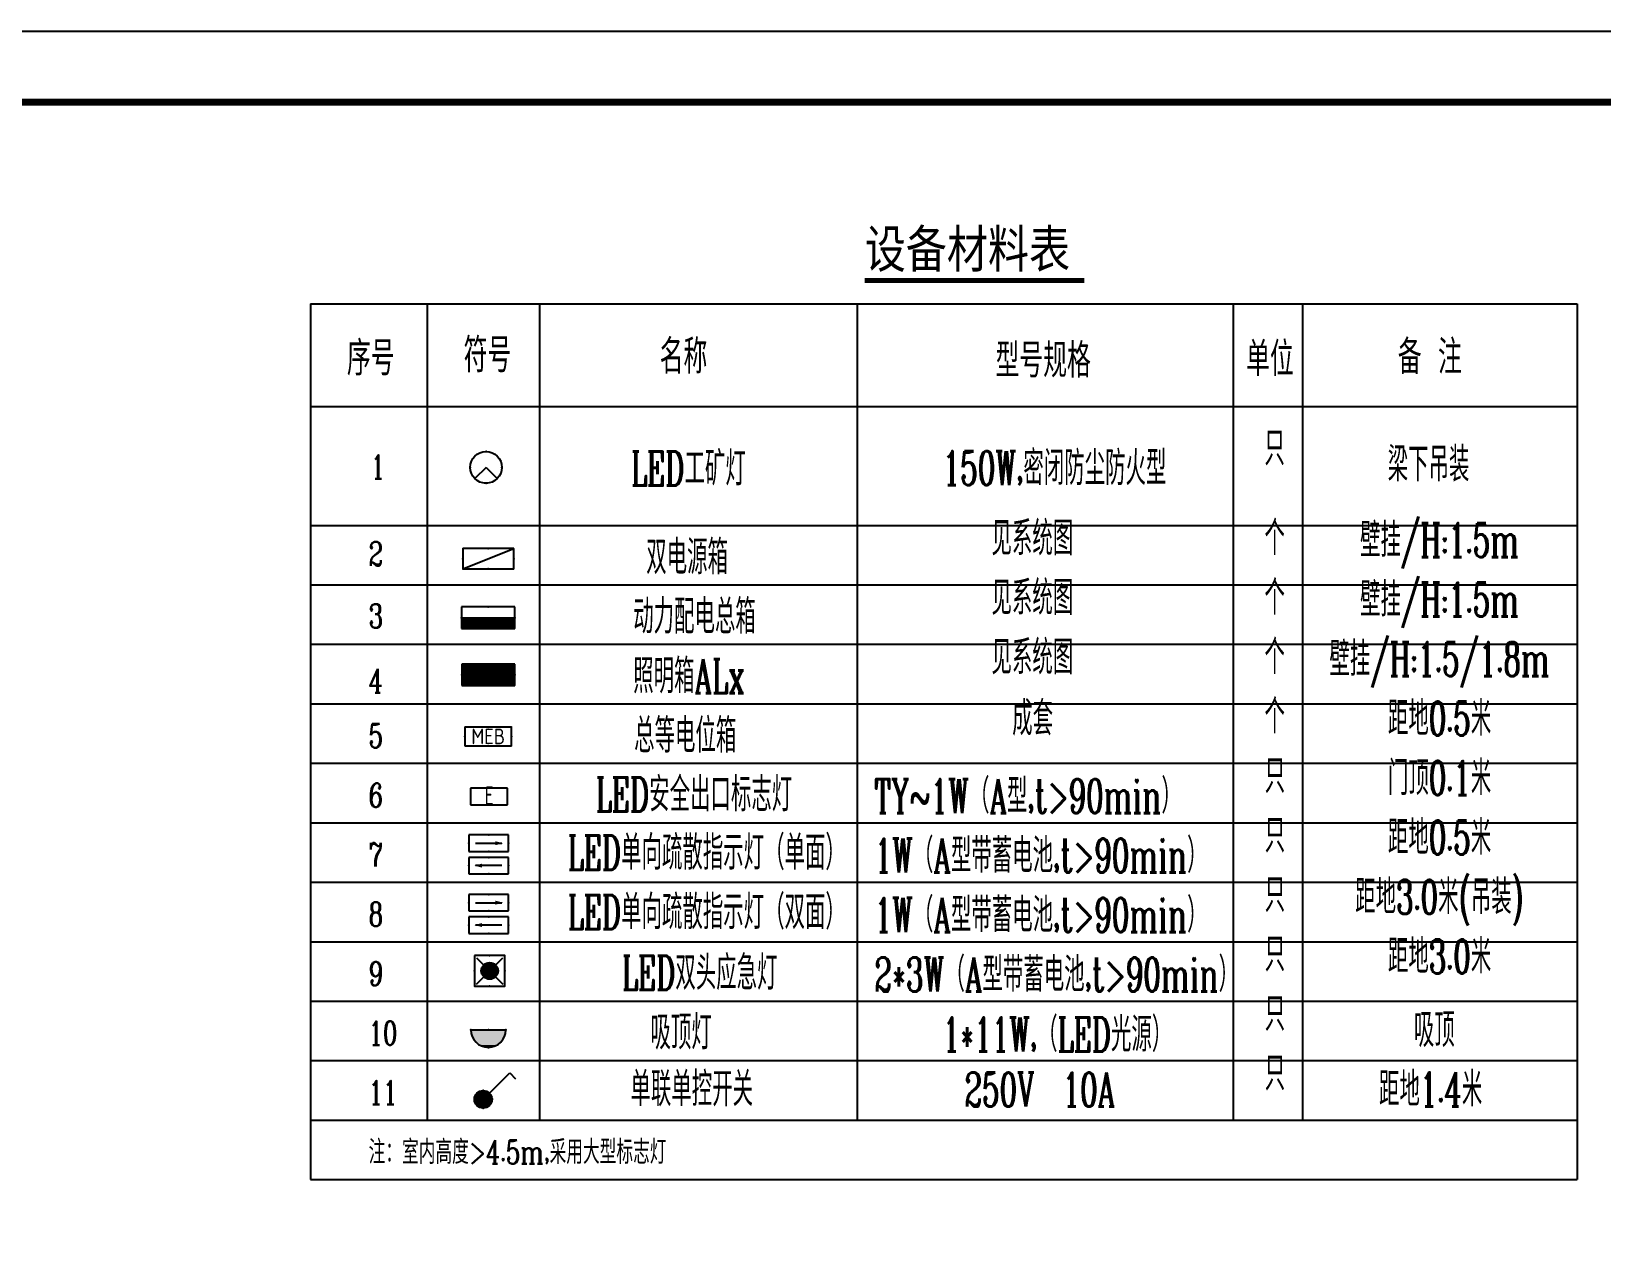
# Model space of a CAD drawing. Extents: x 1728470 to 1835391, y -157368 to 197905.
# Drawn here: x 1753536 to 1775719, y 133938 to 151229 of the extents above; entities that cross this region are included whole.
import ezdxf
from ezdxf.enums import TextEntityAlignment as Align

# ---------------------------------------------------------------- set-up
doc = ezdxf.new("R2010")
doc.units = 0
doc.header["$LTSCALE"] = 1000
doc.header["$MEASUREMENT"] = 0
doc.linetypes.add('CONTINOUS', pattern=[0])
doc.linetypes.add('PHANTOM2', pattern=[31.75, 15.875, -3.175, 3.175, -3.175, 3.175, -3.175])
doc.layers.get('0').update_dxf_attribs({"linetype": 'CONTINUOUS'})
for name, color, linetype in [('ABDE_SYS', 7, 'CONTINUOUS'), ('EQUIP-照明', 3, 'CONTINUOUS'), ('EQUIP-箱柜', 3, 'CONTINUOUS'), ('TEL_SYMB', 3, 'CONTINUOUS'), ('TEL_TITLE', 7, 'CONTINUOUS'), ('TWT_TEXT', 7, 'CONTINUOUS'), ('WALL', 9, 'CONTINUOUS')]:
    doc.layers.add(name, color=color, linetype=linetype)
doc.styles.add('_GBENOR', font='GBENOR.shx')
doc.styles.add('_TCH_LABEL', font='COMPLEX', dxfattribs={"bigfont": 'GBCBIG'})
doc.styles.get("Standard").update_dxf_attribs({"font": 'gbenor.shx', "bigfont": 'gbcbig.shx'})
doc.styles.add('STY15', font='COMPLEX.shx', dxfattribs={"width": 0.8, "bigfont": 'HZTXT.shx'})
doc.styles.add('新宋体', font='', dxfattribs={"width": 0.8})
doc.styles.get('新宋体').set_extended_font_data('NSimSun')

# ---------------------------------------------------------------- blocks, each defined once
blk = doc.blocks.new('*X21')
at = {"color": 0}
for p, q in [((-250, 33), (-83, 200)), ((-250, 68), (-118, 200)), ((-250, 104), (-154, 200)), ((-250, 139), (-189, 200)), ((-250, 174), (-224, 200)), ((-247, 0), (-47, 200)), ((-212, 0), (-12, 200)), ((-177, 0), (23, 200)), ((-141, 0), (59, 200)), ((-106, 0), (94, 200)), ((-71, 0), (129, 200)), ((-35, 0), (165, 200)), ((0, 0), (200, 200)), ((35, 0), (235, 200)), ((71, 0), (250, 179)), ((106, 0), (250, 144)), ((141, 0), (250, 109)), ((177, 0), (250, 73)), ((212, 0), (250, 38)), ((247, 0), (250, 3))]:
    blk.add_line(p, q, dxfattribs=at)
blk = doc.blocks.new('$EQUIP$00001421')
for p, q in [((0.75, 0.6), (-0.75, 0.6)), ((-0.75, 0.6), (-0.75, 0)), ((0.75, 0), (0.75, 0.6)), ((-0.75, 0), (0.75, 0))]:
    blk.add_line(p, q)
at = {"const_width": 0.6}
blk.add_lwpolyline([(-0.75, 0.3), (0.75, 0.3)], dxfattribs=at)
for p in [(0, 0.6), (-0.75, 0.3), (0, 0), (0.75, 0.3)]:
    blk.add_point(p)
at = {"xscale": 0.00300000000061118, "yscale": 0.00300000000061118, "zscale": 0.003}
blk.add_blockref('*X21', (0, 0), dxfattribs=at)
at = {"style": '_TCH_LABEL', "flags": 9}
blk.add_attdef('A', (0, 0), '', height=0.00002, dxfattribs=at)
blk = doc.blocks.new('*X11')
at = {"color": 0}
for p, q in [((-250, 33), (-183, 100)), ((-250, 68), (-218, 100)), ((-247, 0), (-147, 100)), ((-212, 0), (-112, 100)), ((-177, 0), (-77, 100)), ((-141, 0), (-41, 100)), ((-106, 0), (-6, 100)), ((-71, 0), (29, 100)), ((-35, 0), (65, 100)), ((0, 0), (100, 100)), ((35, 0), (135, 100)), ((71, 0), (171, 100)), ((106, 0), (206, 100)), ((141, 0), (241, 100)), ((177, 0), (250, 73)), ((212, 0), (250, 38)), ((247, 0), (250, 3))]:
    blk.add_line(p, q, dxfattribs=at)
blk = doc.blocks.new('$EQUIP$00001414')
for p, q in [((0.75, 0.6), (-0.75, 0.6)), ((-0.75, 0.6), (-0.75, 0)), ((0.75, 0), (0.75, 0.6)), ((-0.75, 0.3), (0.75, 0.3)), ((-0.75, 0), (0.75, 0))]:
    blk.add_line(p, q)
at = {"const_width": 0.3}
blk.add_lwpolyline([(-0.75, 0.15), (0.75, 0.15)], dxfattribs=at)
for p in [(0, 0.6), (-0.75, 0.3), (0, 0), (0.75, 0.3)]:
    blk.add_point(p)
at = {"xscale": 0.00300000000061118, "yscale": 0.00300000000061118, "zscale": 0.003}
blk.add_blockref('*X11', (0, 0), dxfattribs=at)
at = {"style": '_TCH_LABEL', "flags": 9}
blk.add_attdef('A', (0, 0), '', height=0.00002, dxfattribs=at)
blk = doc.blocks.new('$EQUIP$00002700')
for p, q in [((-0.75, 0.6), (-0.75, 0)), ((0.75, 0.6), (-0.75, 0.6)), ((0.75, 0), (0.75, 0.6)), ((-0.75, 0), (0.75, 0))]:
    blk.add_line(p, q)
at = {"const_width": 0.04}
blk.add_lwpolyline([(-0.75, 0.6), (-0.75, 0), (0.75, 0), (0.75, 0.6), (-0.75, 0.6), (-0.75, 0)], dxfattribs=at)
for p in [(0, 0.6), (-0.75, 0.3), (0, 0), (0.75, 0.3)]:
    blk.add_point(p)
at = {"color": 7}
blk.add_attdef('$TEXT$', text='', height=0.5, dxfattribs=at).set_placement((0, 0.3), align=Align.MIDDLE_CENTER)
blk = doc.blocks.new('$EQUIP$00002831')
for q in [(-0.354, -0.354), (0.354, -0.354)]:
    blk.add_line((0, 0), q)
at = {"const_width": 0.04}
blk.add_lwpolyline([(0.5, 0, 1), (-0.5, 0, 1), (0.5, 0, -2.700563)], format="xyb", dxfattribs=at)
blk.add_circle((0, 0), 0.5)
for p in [(0, 0.5), (-0.5, 0), (0.5, 0), (0, -0.5)]:
    blk.add_point(p)
blk = doc.blocks.new('$EQUIP$00002942')
for p, q in [((-0.75, 0.6), (-0.75, 0)), ((-0.75, 0), (0.75, 0.6)), ((0.75, 0.6), (-0.75, 0.6)), ((0.75, 0), (0.75, 0.6)), ((-0.75, 0), (0.75, 0))]:
    blk.add_line(p, q)
at = {"const_width": 0.04}
blk.add_lwpolyline([(-0.75, 0.6), (-0.75, 0), (0.75, 0), (0.75, 0.6), (-0.75, 0.6), (-0.75, 0)], dxfattribs=at)
for p in [(0, 0.6), (-0.75, 0.3), (0, 0), (0.75, 0.3)]:
    blk.add_point(p)
blk = doc.blocks.new('_LINKPT1')
blk.add_line((0, 0), (0, 0))
blk = doc.blocks.new('_Y41NTT')
for p, q in [((0.6, 0.55), (-0.6, 0.55)), ((-0.6, 0.55), (-0.6, 0)), ((0.6, 0), (0.6, 0.55)), ((-0.6, 0), (0.6, 0))]:
    blk.add_line(p, q)
at = {"xscale": 0.002, "yscale": 0.002, "zscale": 0.002}
for p in [(0, 0.55), (-0.6, 0.25), (0, 0), (0.6, 0.25)]:
    blk.add_blockref('_LINKPT1', p, dxfattribs=at)
at = {"style": '_GBENOR', "width": 0.8, "flags": 8}
blk.add_attdef('$TEXT$', text='', height=0.6, dxfattribs=at).set_placement((0.008, 0.31), align=Align.MIDDLE_CENTER)
at = {"flags": 9}
blk.add_attdef('A', (0, 0), '', height=0.00002, dxfattribs=at)
blk = doc.blocks.new('$EQUIP$00001687')
for p, q in [((0.72, 0.6), (-0.72, 0.6)), ((-0.72, 0.6), (-0.72, 0)), ((0.72, 0), (0.72, 0.6)), ((-0.72, 0), (0.72, 0))]:
    blk.add_line(p, q)
at = {"color": 7}
blk.add_line((-0.48, 0.3), (0.48, 0.3), dxfattribs=at)
for p in [(0, 0.6), (-0.72, 0.3), (0, 0), (0.72, 0.3)]:
    blk.add_point(p)
blk.add_solid([(0.24, 0.228), (0.528, 0.3), (0.24, 0.372)])
blk = doc.blocks.new('$EQUIP$00001167')
for p, q in [((-0.429, 0.429), (0.429, -0.429)), ((-0.429, -0.429), (0.429, 0.429))]:
    blk.add_line(p, q)
blk.add_lwpolyline([(-0.5, 0.5), (-0.5, -0.5), (0.5, -0.5), (0.5, 0.5)], close=True)
blk.add_circle((0, 0), 0.275)
for p in [(-0.5, 0), (0, 0.5), (0.5, 0), (0, -0.5)]:
    blk.add_point(p)
for points in [[(-0.238, 0.137), (0.238, 0.137), (-0.275, 0), (0.275, 0)], [(-0.238, -0.137), (0.238, -0.137), (-0.275, 0), (0.275, 0)], [(-0.137, 0.238), (0.137, 0.238), (-0.238, 0.137), (0.238, 0.137)], [(0, 0.275), (0, 0.275), (-0.137, 0.238), (0.137, 0.238)], [(-0.137, -0.238), (0.137, -0.238), (-0.238, -0.137), (0.238, -0.137)], [(0, -0.275), (0, -0.275), (-0.137, -0.238), (0.137, -0.238)]]:
    blk.add_solid(points)
at = {"flags": 9}
blk.add_attdef('A', (0, 0), '', height=0.00002, dxfattribs=at)
blk = doc.blocks.new('$EQUIP$00001205')
for p, q in [((0.147, 0.356), (0.625, 0.833)), ((0.625, 0.833), (0.766, 0.692))]:
    blk.add_line(p, q)
blk.add_circle((0, 0.208), 0.208)
for p in [(0, 0.417), (-0.208, 0.208), (0, 0), (0.208, 0.208)]:
    blk.add_point(p)
for points in [[(-0.104, 0.389), (0.104, 0.389), (-0.18, 0.312), (0.18, 0.312)], [(0, 0.417), (0, 0.417), (-0.104, 0.389), (0.104, 0.389)], [(-0.18, 0.312), (0.18, 0.312), (-0.208, 0.208), (0.208, 0.208)], [(-0.18, 0.104), (0.18, 0.104), (-0.208, 0.208), (0.208, 0.208)], [(-0.104, 0.028), (0.104, 0.028), (-0.18, 0.104), (0.18, 0.104)], [(0, 0), (0, 0), (-0.104, 0.028), (0.104, 0.028)]]:
    blk.add_solid(points)
at = {"flags": 9}
blk.add_attdef('A', (0, 0), '', height=0.00002, dxfattribs=at)
blk = doc.blocks.new('$EQUIP$00001168')
blk.add_line((-0.5, 0), (0.5, 0))
blk.add_arc((0, 0), 0.5, 180, 0)
for p in [(-0.5, 0), (0, 0), (0.5, 0), (0, -0.5)]:
    blk.add_point(p)
for points in [[(0.433, -0.25), (-0.433, -0.25), (0.5, 0), (-0.5, 0)], [(0.25, -0.433), (-0.25, -0.433), (0.433, -0.25), (-0.433, -0.25)], [(0, -0.5), (0, -0.5), (0.25, -0.433), (-0.25, -0.433)]]:
    blk.add_solid(points)
at = {"flags": 9}
blk.add_attdef('A', (0, 0), '', height=0.00002, dxfattribs=at)

msp = doc.modelspace()

# ---------------------------------------------------------------- linework, layer by layer
at = {"layer": 'TEL_SYMB', "color": 1, "const_width": 70}
msp.add_lwpolyline([(1765309, 147711), (1768412, 147711)], dxfattribs=at)
at = {"layer": 'TEL_TITLE'}
msp.add_lwpolyline([(1728675, 109229), (1788075, 109229), (1788075, 151229), (1728675, 151229)], close=True, dxfattribs=at)
at = {"layer": 'TEL_TITLE', "const_width": 100}
msp.add_lwpolyline([(1731175, 110229), (1787075, 110229), (1787075, 150229), (1731175, 150229)], close=True, dxfattribs=at)
at = {"layer": 'WALL', "color": 11, "linetype": 'CONTINUOUS'}
for p, q in [((1757480, 147383), (1757480, 135012)), ((1757480, 147383), (1775373, 147383)), ((1759127, 147383), (1759127, 135852)), ((1760714, 147383), (1760714, 135852)), ((1765201, 147383), (1765201, 135852)), ((1770513, 147383), (1770513, 135852)), ((1771495, 147383), (1771495, 135852)), ((1775373, 147383), (1775373, 135012)), ((1757480, 145932), (1775373, 145932)), ((1757480, 144252), (1775373, 144252)), ((1757480, 143412), (1775373, 143412)), ((1757480, 142572), (1775373, 142572)), ((1757480, 141732), (1775373, 141732)), ((1757480, 140892), (1775373, 140892)), ((1757480, 140052), (1775373, 140052)), ((1757480, 139212), (1775373, 139212)), ((1757480, 138372), (1775373, 138372)), ((1757480, 137532), (1775373, 137532)), ((1757480, 136692), (1775373, 136692)), ((1757480, 135852), (1775373, 135852)), ((1757480, 135012), (1775373, 135012))]:
    msp.add_line(p, q, dxfattribs=at)

# ---------------------------------------------------------------- block references
at = {"layer": 'EQUIP-照明'}
for name, p, xscale, yscale, zscale in [('$EQUIP$00002831', (1759959, 145071), 450, 450, 450), ('$EQUIP$00001687', (1759997, 139646), 388.8000000007451, 388.8000000007451, 388.8000000007451), ('$EQUIP$00001687', (1759997, 138806), 388.8000000007451, 388.8000000007451, 388.8000000007451), ('$EQUIP$00001167', (1760010, 137959), 431.999999973923, 431.999999973923, 431.999999973923), ('$EQUIP$00001168', (1759993, 137127), 495, 495, 495)]:
    msp.add_blockref(name, p, dxfattribs=dict(at, xscale=xscale, yscale=yscale, zscale=zscale))
ref = msp.add_blockref('_Y41NTT', (1760001, 140303), dxfattribs=dict(at, xscale=431.999999973923, yscale=431.999999973923, zscale=431.999999973923))
ref.add_attrib('$TEXT$', 'E', dxfattribs={"layer": '0', "height": 259, "style": '_GBENOR', "width": 0.8, "flags": 8}).set_placement((1760004, 140435), align=Align.MIDDLE_CENTER)
at = {"layer": 'EQUIP-照明', "xscale": 388.8000000007451, "yscale": 388.8000000007451, "zscale": 388.8000000007451, "rotation": 180}
for p in [(1759997, 139563), (1759997, 138723)]:
    msp.add_blockref('$EQUIP$00001687', p, dxfattribs=at)
at = {"layer": 'EQUIP-照明', "color": 4, "xscale": 598.3043736605905, "yscale": 598.3043736604741, "zscale": 598.3043736604974}
msp.add_blockref('$EQUIP$00001205', (1759919, 136021), dxfattribs=at)
at = {"layer": 'EQUIP-箱柜'}
for name, p, xscale, yscale, zscale in [('$EQUIP$00002942', (1759990, 143636), 480, 480, 480), ('$EQUIP$00001414', (1759990, 142797), 504, 504, 504)]:
    msp.add_blockref(name, p, dxfattribs=dict(at, xscale=xscale, yscale=yscale, zscale=zscale))
at = {"layer": 'EQUIP-箱柜', "linetype": 'PHANTOM2', "xscale": 501.5999999996275, "yscale": 501.6000000000931, "zscale": 501.6}
msp.add_blockref('$EQUIP$00001421', (1759991, 141991), dxfattribs=at)
at = {"layer": 'EQUIP-箱柜', "linetype": 'CONTINOUS', "xscale": 440, "yscale": 440, "zscale": 440.0000000000001}
msp.add_blockref('$EQUIP$00002700', (1759990, 141139), dxfattribs=at).add_auto_attribs({'$TEXT$': 'MEB'})

# ---------------------------------------------------------------- texts
at = {"layer": 'ABDE_SYS', "color": 3, "linetype": 'CONTINUOUS', "style": 'STY15'}
for s, height, width, p in [('序号', 481.2, 0.7, (1757994, 146371)), ('符号', 481.2, 0.7, (1759642, 146414)), ('名称', 481.2, 0.7, (1762412, 146395)), ('型号规格', 481.2, 0.7, (1767156, 146340)), ('单位', 481.2, 0.7, (1770697, 146361)), ('备 注', 481.2, 0.7, (1772840, 146389)), ('LED工矿灯', 481.2, 0.6, (1762008, 144814)), ('150W,密闭防尘防火型', 481.19, 0.6, (1766411, 144821)), ('梁下吊装', 481.2, 0.6, (1772697, 144873)), ('1', 337, 0.7, (1758331, 144908)), ('2', 337, 0.7, (1758301, 143681)), ('双电源箱', 481.2, 0.6, (1762222, 143562, 0)), ('3', 337, 0.7, (1758301, 142804)), ('动力配电总箱', 481.2, 0.6, (1762038, 142722, 0)), ('照明箱ALx', 481.2, 0.6, (1762038, 141882, 0)), ('4', 337, 0.7, (1758301, 141888)), ('总等电位箱', 481.2, 0.6, (1762051, 141042, 0)), ('5', 337, 0.7, (1758301, 141112)), ('LED安全出口标志灯  ', 481.19, 0.6, (1761509, 140211)), ('TY~1W（A型,t>90min）', 481.19, 0.6, (1765446, 140188)), ('6', 337, 0.7, (1758301, 140272)), ('7', 337, 0.7, (1758301, 139432)), ('LED单向疏散指示灯（单面）  ', 481.19, 0.6, (1761112, 139389)), ('1W（A型带蓄电池,t>90min）', 481.19, 0.6, (1765446, 139348)), ('LED单向疏散指示灯（双面）  ', 481.19, 0.6, (1761112, 138549)), ('8', 337, 0.7, (1758301, 138592)), ('1W（A型带蓄电池,t>90min）', 481.19, 0.6, (1765446, 138508)), ('LED双头应急灯  ', 481.2, 0.6, (1761879, 137691)), ('2*3W（A型带蓄电池,t>90min）', 481.19, 0.6, (1765446, 137668)), ('9', 337, 0.7, (1758301, 137752)), ('吸顶灯', 481.2, 0.6, (1762282, 136849)), ('1*11W,（LED光源）', 481.19, 0.6, (1766408, 136820)), ('吸顶', 481.2, 0.6, (1773067, 136884)), ('吸顶', 481.2, 0.6, (1773067, 136884)), ('10', 336.8, 0.7, (1758301, 136912)), ('单联单控开关  ', 481.2, 0.6, (1761999, 136049)), ('250V  10A', 481.2, 0.6, (1766719, 136042)), ('距地1.4米', 481.2, 0.6, (1772574, 136046)), ('11', 336.8, 0.7, (1758301, 136072)), ('注：室内高度>4.5m,采用大型标志灯', 336.84, 0.7, (1758301, 135232))]:
    msp.add_text(s, height=height, dxfattribs=dict(at, width=width)).set_placement(p)
at = {"layer": 'ABDE_SYS', "color": 3, "linetype": 'CONTINUOUS', "style": 'STY15', "width": 0.6}
for s, height, p in [('只', 481, (1771100, 145100)), ('见系统图', 481.2, (1767677, 143828)), ('个', 481, (1771100, 143832)), ('壁挂/H:1.5m', 481.2, (1773430, 143803)), ('见系统图', 481.2, (1767677, 142988)), ('个', 481, (1771100, 142992)), ('壁挂/H:1.5m', 481.2, (1773430, 142963)), ('见系统图', 481.2, (1767677, 142148)), ('个', 481, (1771100, 142152)), ('壁挂/H:1.5/1.8m', 481.19, (1773430, 142123)), ('成套', 481.2, (1767681, 141285)), ('个', 481, (1771100, 141312)), ('距地0.5米', 481.2, (1773430, 141283)), ('只', 481, (1771104, 140472)), ('门顶0.1米', 481.2, (1773430, 140443)), ('只', 481, (1771104, 139632)), ('距地0.5米', 481.2, (1773430, 139603)), ('距地3.0米(吊装)', 481.2, (1773430, 138763)), ('只', 481, (1771104, 138792)), ('只', 481, (1771104, 137952)), ('距地3.0米', 481.2, (1773430, 137923)), ('只', 481, (1771104, 137112)), ('只', 481, (1771104, 136272))]:
    msp.add_text(s, height=height, dxfattribs=at).set_placement(p, align=Align.CENTER)
at = {"layer": 'TWT_TEXT', "color": 1, "style": '新宋体', "width": 0.8}
msp.add_text('设备材料表', height=531.6, dxfattribs=at).set_placement((1765309, 147892))

doc.saveas('drawing.dxf')
